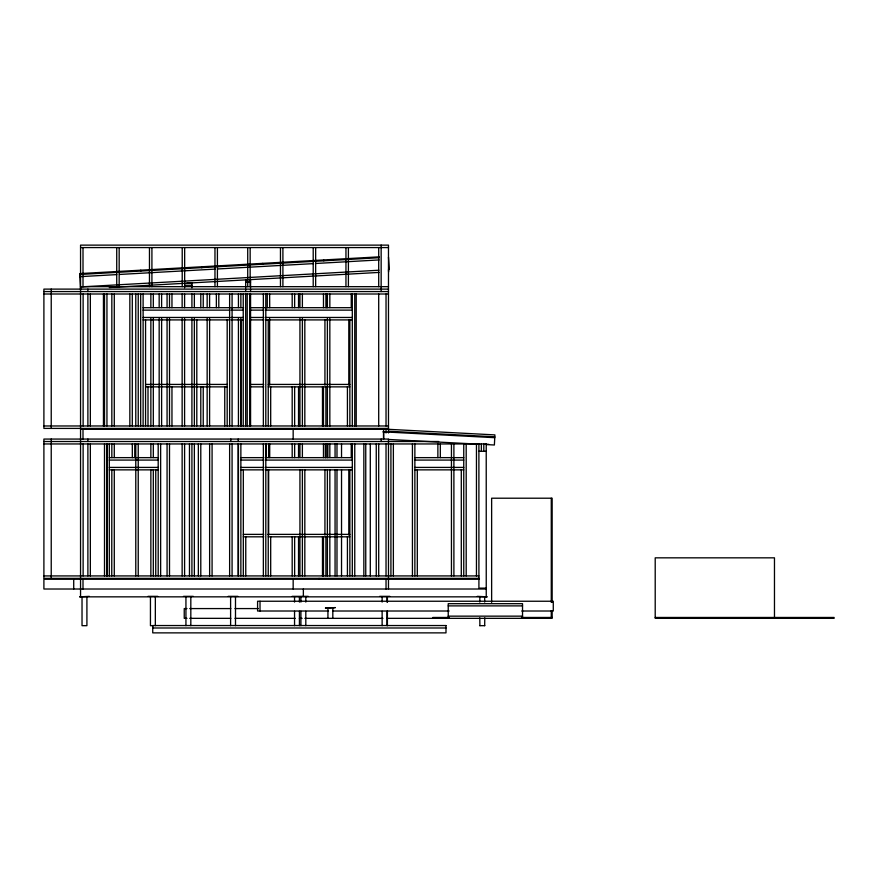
<?xml version="1.0" encoding="UTF-8"?>
<svg xmlns="http://www.w3.org/2000/svg" width="878" height="878" viewBox="0 0 878 878"><rect width="100%" height="100%" fill="white"/><g stroke="black" fill="none" stroke-linecap="round" stroke-linejoin="round"><path stroke-width="1.32" d="M388.482 432.108L388.526 431.23L494.819 436.805M379.274 256.837L79.788 273.596L79.843 274.474M379.318 257.715L79.733 274.474L80.556 289.114M79.865 276.669L116.763 274.605M119.485 274.452L215.165 269.107M217.843 268.953L313.567 263.609M316.212 263.455L379.164 259.932M80.436 286.919L378.912 270.226M109.311 287.512L247.596 279.775M249.659 279.665L379.076 272.421M80.556 247.574L388.482 247.574M245.686 282.058L250.57 282.058M187.102 282.826L191.986 282.826L191.92 287.83M184.654 285.273L191.986 285.273M80.556 286.667L388.482 286.667M388.482 289.114L43.9 289.114L43.9 428.409L388.482 428.409M43.9 291.562L388.482 291.562M43.9 293.998L388.482 293.998M143.114 307.684L243.579 307.684M250.329 307.684L352.308 307.684M143.114 310.132L229.63 310.132M231.024 310.132L243.239 310.132M250.329 310.132L263.85 310.132M265.804 310.132L352.308 310.132M143.114 317.463L229.63 317.463M231.024 317.463L243.239 317.463M250.329 317.463L263.85 317.463M265.804 317.463L352.308 317.463M143.114 319.91L229.63 319.91M231.024 319.91L243.239 319.91M250.329 319.91L263.85 319.91M265.804 319.91L352.308 319.91M145.561 384.421L227.182 384.421M250.12 384.421L263.718 384.421M268.24 384.421L349.861 384.421M145.561 386.869L227.182 386.869M250.12 386.869L263.718 386.869M268.24 386.869L349.861 386.869M43.9 425.973L388.482 425.973M80.556 429.287L388.482 429.287M43.9 441.513L438.693 441.513M43.9 443.95L486.247 443.95M478.916 451.281L486.247 451.281M109.322 457.636L158.194 457.636M240.868 457.636L263.85 457.636M265.804 457.636L352.308 457.636M414.866 457.636L463.749 457.636M109.322 460.083L158.194 460.083M240.868 460.083L263.85 460.083M265.804 460.083L352.308 460.083M414.866 460.083L463.749 460.083M109.322 467.414L158.194 467.414M240.868 467.414L263.85 467.414M265.804 467.414L352.308 467.414M414.866 467.414L463.749 467.414M109.322 469.862L158.194 469.862M240.868 469.862L263.85 469.862M265.804 469.862L352.308 469.862M414.866 469.862L463.749 469.862M243.316 534.373L263.718 534.373M267.801 534.373L349.861 534.373M243.316 536.82L263.718 536.82M268.24 536.82L349.861 536.82M43.9 575.924L478.894 575.924M479.443 578.361L43.9 578.361L43.9 439.066L388.482 439.066L388.482 589.017M479.443 579.25L43.9 579.25L43.9 589.017L486.247 589.017M486.247 588.139L478.916 588.139L478.894 443.95M448.23 605.886L522.531 605.886M186.981 608.575L184.237 608.575L184.237 618.342L186.981 618.342M189.725 608.575L230.837 608.575M234.942 608.575L258.242 608.575M328.537 611.011L257.583 611.011L257.583 601.243L553.283 601.243L553.283 611.011L521.762 611.011M332.652 611.011L449.13 611.011M448.23 616.147L522.531 616.147M449.338 617.464L432.887 617.464L432.887 618.342M521.455 617.464L552.152 617.464M655.207 617.464L834.1 617.464L834.1 618.342L655.207 618.342L655.207 557.837L774.473 557.837L774.473 618.342M189.725 618.342L230.837 618.342M234.942 618.342L295.238 618.342M299.354 618.342L302.098 618.342M304.831 618.342L382.94 618.342M387.055 618.342L552.152 618.342L552.152 610.616M153.529 625.674L150.445 625.674L150.445 596.842M479.783 625.674L484.777 625.674M152.739 627.99L445.991 627.99M385.903 431.976L383.576 431.877L383.587 439.066L383.587 429.287M387.11 429.243L494.896 434.895L494.38 445.003L486.225 444.575M382.896 431.822L494.764 437.683M486.225 444.224L488.947 444.367M388.482 439.45L478.894 444.191M388.493 257.21L389.305 269.645M388.493 269.7L388.614 271.895M323.697 259.954L323.795 260.832M262.741 263.356L262.796 264.234M140.787 270.183L140.842 271.061M552.152 602.385L552.152 498.21L491.636 498.21L491.636 602.385M551.274 498.21L551.274 602.385M551.274 610.616L551.274 617.464M522.531 618.342L522.531 603.68L448.23 603.68L448.23 618.342M486.225 443.609L486.247 596.349M484.678 596.842L484.678 602.078M484.777 617.816L484.678 625.674M483.8 443.95L483.8 451.281M481.363 443.95L481.363 451.281M479.893 596.842L479.783 602.078M479.783 617.816L479.893 625.674M477.347 596.349L487.224 596.842L79.58 596.842L89.358 596.349M476.458 443.95L476.458 575.924M466.196 443.95L466.196 575.924M463.749 443.95L463.749 575.924M461.301 469.862L461.301 575.924M453.893 443.95L453.893 575.924M451.446 443.95L451.446 575.924M440.317 443.95L440.317 457.636M437.87 443.95L437.87 457.636M417.313 469.862L417.313 575.924M414.866 443.95L414.866 575.924M412.43 443.95L412.43 575.924M393.366 443.95L393.366 575.924M390.919 443.95L390.919 575.924M389.854 596.349L379.68 596.349M388.482 432.953L388.482 245.127L80.556 245.127L80.556 596.349M387.407 596.842L387.407 602.078M387.407 611.264L387.407 625.674M387.011 596.842L387.011 602.078M387.011 611.264L387.011 625.674M386.035 293.998L386.035 425.973M386.035 429.287L386.035 432.953M386.035 443.95L386.035 575.924M386.035 579.25L386.035 589.017M382.128 596.842L382.128 602.078M382.128 611.264L382.128 625.674M381.151 245.127L381.151 291.562M381.151 439.066L381.151 441.513M378.703 247.574L378.703 286.667M378.703 293.998L378.703 425.973M378.703 443.95L378.703 575.924M376.256 443.95L376.256 575.924M370.296 443.95L370.296 575.924M365.753 443.95L365.753 575.924M363.843 443.95L363.843 575.924M356.216 293.998L356.216 425.973M354.756 293.998L354.756 425.973M354.756 443.95L354.756 575.924M352.308 293.998L352.308 425.973M352.308 443.95L352.308 575.924M351.255 293.998L351.255 307.607M351.255 443.95L351.255 457.559M349.861 319.91L349.861 425.973M349.861 469.862L349.861 575.924M348.807 319.91L348.807 385.179M348.807 469.862L348.807 535.13M348.401 247.574L348.401 286.667M347.425 386.869L347.425 425.973M347.425 536.82L347.425 575.924M345.954 247.574L345.954 286.667M341.531 443.95L341.531 457.559M341.531 469.807L341.531 575.924M336.987 443.95L336.987 457.559M336.987 469.807L336.987 575.924M335.067 443.95L335.067 457.559M335.067 469.807L335.067 575.924M332.817 608.081L332.817 618.342M329.832 293.998L329.832 307.607M329.832 318.494L329.832 426.159M329.832 443.95L329.832 457.559M329.832 469.807L329.832 575.924M327.933 608.081L327.933 618.342M327.823 443.95L327.823 457.636M327.384 293.998L327.384 307.607M327.384 318.494L327.384 425.973M327.384 443.95L327.384 457.559M327.384 469.807L327.384 575.924M326.814 293.998L326.814 307.684M325.914 293.998L325.914 307.684M325.914 386.869L325.914 425.973M325.914 443.95L325.914 457.636M325.914 536.82L325.914 575.924M325.376 443.95L325.376 457.636M324.937 319.91L324.937 385.179M324.937 469.862L324.937 535.13M323.477 293.998L323.477 307.684M323.477 386.869L323.477 425.973M323.477 443.95L323.477 457.636M323.477 536.82L323.477 575.924M322.489 386.869L322.489 425.973M322.489 536.82L322.489 575.924M319.076 428.409L319.076 429.287M319.076 578.361L319.076 579.25M315.652 247.574L315.652 286.667M313.205 247.574L313.205 286.667M308.244 596.349L292.1 596.349M305.807 596.842L305.807 602.078M305.807 611.264L305.807 625.674M304.82 319.91L304.82 425.973M304.82 469.862L304.82 575.924M303.36 589.017L303.36 596.349M302.383 293.998L302.383 307.607M302.383 318.494L302.383 425.973M302.383 443.95L302.383 457.559M302.383 469.807L302.383 575.924M300.913 596.842L300.913 602.078M300.913 611.264L300.913 625.674M299.936 293.998L299.936 307.607M299.936 318.494L299.936 425.973M299.936 443.95L299.936 457.559M299.936 469.807L299.936 575.924M299.431 596.842L299.431 602.078M299.431 611.264L299.431 625.674M298.542 293.998L298.542 307.684M298.542 386.869L298.542 426.159M298.542 443.95L298.542 457.636M298.542 536.82L298.542 575.924M294.635 293.998L294.635 307.684M294.635 386.869L294.635 425.973M294.635 443.95L294.635 457.636M294.635 536.82L294.635 575.924M294.547 596.842L294.547 602.078M294.547 611.264L294.547 625.674M293.164 429.287L293.164 439.066M293.164 579.25L293.164 589.017M292.187 293.998L292.187 307.684M292.187 386.869L292.187 425.973M292.187 443.95L292.187 457.636M292.187 536.82L292.187 575.924M282.903 247.574L282.903 286.667M280.466 247.574L280.466 286.667M270.687 386.869L270.687 425.973M270.687 536.82L270.687 575.924M269.634 293.998L269.711 307.684M269.634 318.494L269.634 385.157M269.711 443.95L269.711 457.636M268.657 443.95L268.657 457.559M268.657 469.807L268.657 535.108M268.24 319.91L268.24 425.973M268.24 469.862L268.24 575.924M267.263 293.998L267.263 307.684M266.21 443.95L266.21 457.559M265.804 293.998L265.804 425.973M265.804 443.95L265.804 575.924M263.356 293.998L263.356 425.973M263.356 443.95L263.356 575.924M260.02 601.243L260.02 611.011M250.57 287.94L250.57 279.61L245.686 279.61L245.686 287.94M250.57 289.114L250.57 291.562M250.57 293.998L250.57 425.973M250.153 247.574L250.153 286.667M249.67 293.998L249.67 425.973M247.717 247.574L247.717 286.667M247.223 293.998L247.223 425.973M245.686 289.114L245.686 291.562M245.686 293.998L245.686 425.973M245.763 536.82L245.763 575.924M243.239 293.998L243.239 425.973M243.316 469.862L243.316 575.924M240.868 293.998L240.868 307.607M240.868 318.494L240.868 425.973M240.868 443.95L240.868 575.924M240.791 319.91L240.791 425.973M238.432 293.998L238.432 307.607M238.432 318.494L238.432 426.159M238.432 443.95L238.432 575.924M238.179 439.066L238.179 441.513M238.179 443.95L238.179 575.924M237.938 596.349L228.159 596.349M235.491 596.842L235.491 625.674M232.077 293.998L232.077 425.973M232.077 443.95L232.077 575.924M230.848 439.066L230.848 441.513M230.607 596.842L230.607 625.674M229.63 293.998L229.63 425.973M229.63 443.95L229.63 575.924M227.182 319.91L227.182 425.973M224.746 386.869L224.746 425.973M218.798 293.998L218.798 307.684M217.415 247.574L217.415 286.667M216.361 293.998L216.361 307.684M214.967 247.574L214.967 286.667M212.081 443.95L212.081 575.924M209.601 293.998L209.601 307.607M209.601 318.494L209.601 425.973M209.633 443.95L209.633 575.924M207.153 293.998L207.153 307.607M207.153 318.494L207.153 425.973M203.235 293.998L203.235 307.684M203.235 386.869L203.235 425.973M200.788 293.998L200.788 307.684M200.788 386.869L200.788 425.973M200.788 443.95L200.788 575.924M199.811 428.409L199.811 429.287M199.811 578.361L199.811 579.25M198.351 443.95L198.351 575.924M196.804 319.91L196.804 425.973M194.356 293.998L194.356 307.607M194.356 318.494L194.356 425.973M194.356 443.95L194.356 575.924M193.27 596.349L183.491 596.349M191.92 293.998L191.92 307.607M191.92 318.494L191.92 425.973M191.92 443.95L191.92 575.924M190.822 596.842L190.822 625.674M189.472 443.95L189.472 575.924M185.938 596.842L185.938 625.674M184.665 247.574L184.654 287.83M184.589 293.998L184.589 307.684M184.589 318.494L184.589 425.973M184.589 443.95L184.589 575.924M182.218 247.574L182.218 286.667M182.141 293.998L182.141 307.607M182.141 318.494L182.141 425.973M182.141 443.95L182.141 575.924M171.956 293.998L171.956 307.684M171.956 386.869L171.956 425.973M169.509 293.998L169.509 307.684M169.509 318.494L169.509 425.973M169.509 443.95L169.509 575.924M167.072 293.998L167.072 307.607M167.072 318.494L167.072 425.973M167.072 443.95L167.072 575.924M161.618 293.998L161.618 307.607M161.618 318.494L161.618 425.973M160.641 443.95L160.641 575.924M159.17 293.998L159.17 307.607M159.17 318.494L159.17 425.973M158.194 443.95L158.194 575.924M157.777 596.349L148.009 596.349M155.746 469.862L155.746 575.924M155.34 596.842L155.34 625.674M153.31 293.998L153.31 307.607M153.31 318.494L153.31 425.973M153.31 443.95L153.31 457.559M153.31 469.807L153.31 575.924M151.916 247.574L151.916 286.667M150.862 293.998L150.862 307.607M150.862 318.494L150.862 425.973M150.862 443.95L150.862 457.559M150.862 469.807L150.862 575.924M149.469 247.574L149.469 286.667M148.009 386.869L148.009 425.973M145.561 319.91L145.561 425.973M143.114 293.998L143.114 425.973M140.678 293.998L140.678 425.973M138.23 293.998L138.23 425.973M138.23 443.95L138.23 575.924M135.783 293.998L135.783 425.973M135.783 443.95L135.783 575.924M134.762 443.95L134.762 457.636M132.293 293.998L132.293 425.973M132.315 443.95L132.315 457.636M129.845 293.998L129.845 425.973M119.167 247.574L119.167 286.667M116.73 247.574L116.73 286.667M114.283 293.998L114.283 425.973M114.283 443.95L114.283 457.559M114.283 469.807L114.283 575.924M111.835 293.998L111.835 425.973M111.835 443.95L111.835 457.559M111.835 469.807L111.758 575.924M109.322 443.95L109.322 575.924M106.951 293.998L106.951 425.973M106.951 443.95L106.951 575.924M106.875 443.95L106.875 575.924M104.504 293.998L104.504 425.973M104.504 443.95L104.504 575.924M103.45 293.998L103.45 425.973M90.335 293.998L90.335 425.973M90.335 443.95L90.335 575.924M87.888 289.114L87.888 291.562M87.888 293.998L87.888 425.973M87.888 439.066L87.888 441.513M87.888 443.95L87.888 575.924M86.911 596.842L86.911 625.674L82.027 625.674L82.027 596.842M83.004 247.574L83.004 286.667M83.125 293.998L83.125 425.973M83.004 429.287L83.004 439.066M83.125 443.95L83.125 575.924M83.004 579.25L83.004 589.017M73.719 579.25L73.719 589.017M51.231 289.114L51.231 428.409M51.231 439.066L51.231 578.361M335.264 607.598L325.486 608.081L335.264 607.598M445.991 625.542L152.739 625.542L152.739 632.873L445.991 632.873L445.991 625.542M201.841 267.647L201.786 266.769L201.786 267.647"/></g></svg>
